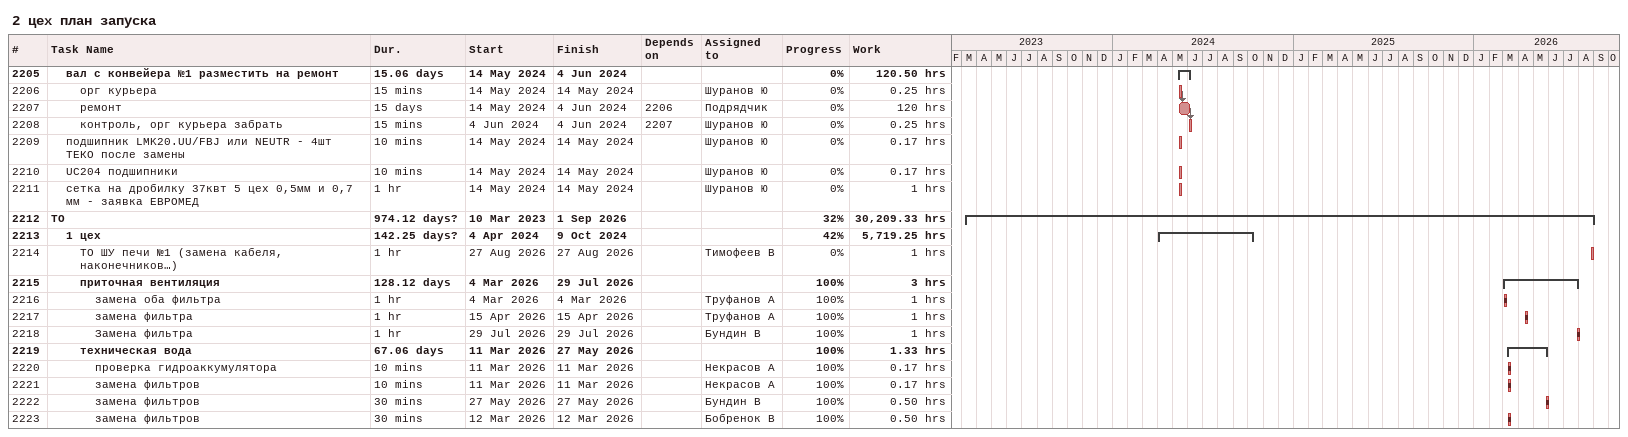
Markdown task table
2 цех план запуска

| ID | Level | Task | Duration | Start | Finish | Predecessors | Resources | % complete | Work (h) |
|---|---|---|---|---|---|---|---|---|---|
| 2205 | 2 | **вал с конвейера №1 разместить на ремонт** | 15.06d | 2024-05-14 | 2024-06-04 |  |  | 0 | 120.50 |
| 2206 | 3 | орг курьера | 15min | 2024-05-14 | 2024-05-14 |  | Шуранов Ю | 0 | 0.25 |
| 2207 | 3 | ремонт | 15d | 2024-05-14 | 2024-06-04 | 2206 | Подрядчик | 0 | 120 |
| 2208 | 3 | контроль, орг курьера забрать | 15min | 2024-06-04 | 2024-06-04 | 2207 | Шуранов Ю | 0 | 0.25 |
| 2209 | 2 | подшипник LMK20.UU/FBJ или NEUTR - 4шт ТЕКО после замены | 10min | 2024-05-14 | 2024-05-14 |  | Шуранов Ю | 0 | 0.17 |
| 2210 | 2 | UC204 подшипники | 10min | 2024-05-14 | 2024-05-14 |  | Шуранов Ю | 0 | 0.17 |
| 2211 | 2 | сетка на дробилку 37квт 5 цех 0,5мм и 0,7 мм - заявка ЕВРОМЕД | 1h | 2024-05-14 | 2024-05-14 |  | Шуранов Ю | 0 | 1 |
| 2212 | 1 | **ТО** | 974.12d? | 2023-03-10 | 2026-09-01 |  |  | 32 | 30209.33 |
| 2213 | 2 | **1 цех** | 142.25d? | 2024-04-04 | 2024-10-09 |  |  | 42 | 5719.25 |
| 2214 | 3 | ТО ШУ печи №1 (замена кабеля, наконечников…) | 1h | 2026-08-27 | 2026-08-27 |  | Тимофеев В | 0 | 1 |
| 2215 | 3 | **приточная вентиляция** | 128.12d | 2026-03-04 | 2026-07-29 |  |  | 100 | 3 |
| 2216 | 4 | замена оба фильтра | 1h | 2026-03-04 | 2026-03-04 |  | Труфанов А | 100 | 1 |
| 2217 | 4 | замена фильтра | 1h | 2026-04-15 | 2026-04-15 |  | Труфанов А | 100 | 1 |
| 2218 | 4 | Замена фильтра | 1h | 2026-07-29 | 2026-07-29 |  | Бундин В | 100 | 1 |
| 2219 | 3 | **техническая вода** | 67.06d | 2026-03-11 | 2026-05-27 |  |  | 100 | 1.33 |
| 2220 | 4 | проверка гидроаккумулятора | 10min | 2026-03-11 | 2026-03-11 |  | Некрасов А | 100 | 0.17 |
| 2221 | 4 | замена фильтров | 10min | 2026-03-11 | 2026-03-11 |  | Некрасов А | 100 | 0.17 |
| 2222 | 4 | замена фильтров | 30min | 2026-05-27 | 2026-05-27 |  | Бундин В | 100 | 0.50 |
| 2223 | 4 | замена фильтров | 30min | 2026-03-12 | 2026-03-12 |  | Бобренок В | 100 | 0.50 |
